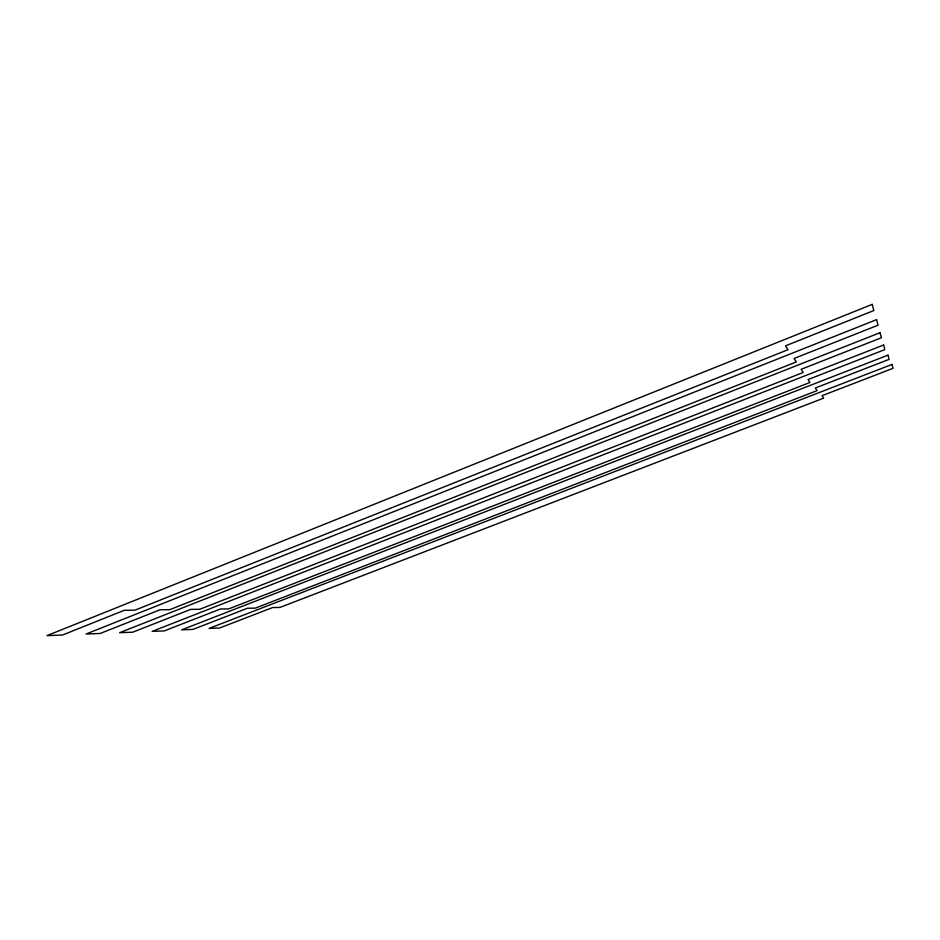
<?xml version="1.0" encoding="UTF-8"?>
<svg xmlns="http://www.w3.org/2000/svg" width="940" height="940" viewBox="0 0 940 940"><rect width="100%" height="100%" fill="white"/><g stroke="black" fill="none" stroke-linecap="round" stroke-linejoin="round"><path stroke-width="1.41" d="M872.226 304.372L47 635.628L62.475 635.029L124.327 610.295L134.972 610.166L788.014 349.704L785.523 345.861L873.859 310.529L872.226 304.372M876.585 319.635L86.022 634.03L100.204 633.478L160 609.778L169.752 609.661L796.309 361.947L794.053 358.481L878.054 325.193L876.585 319.635M880.11 332.678L119.615 632.702L132.728 632.197L190.691 609.402L199.715 609.284L803.207 372.475L801.15 369.303L881.438 337.73L880.11 332.678M883.612 345.015L152.186 631.375L164.3 630.905L220.477 608.979L228.808 608.873L809.951 382.474L808.071 379.572L884.822 349.61L883.612 345.015M888.006 355.144L181.702 629.835L192.959 629.4L247.561 608.227L255.304 608.145L817.072 390.64L815.368 387.973L889.087 359.374L888.006 355.144M892.025 364.414L209.068 628.414L219.572 628.014L272.682 607.534L279.897 607.452L823.616 398.161L822.065 395.681L893 368.327L892.025 364.414"/></g></svg>
